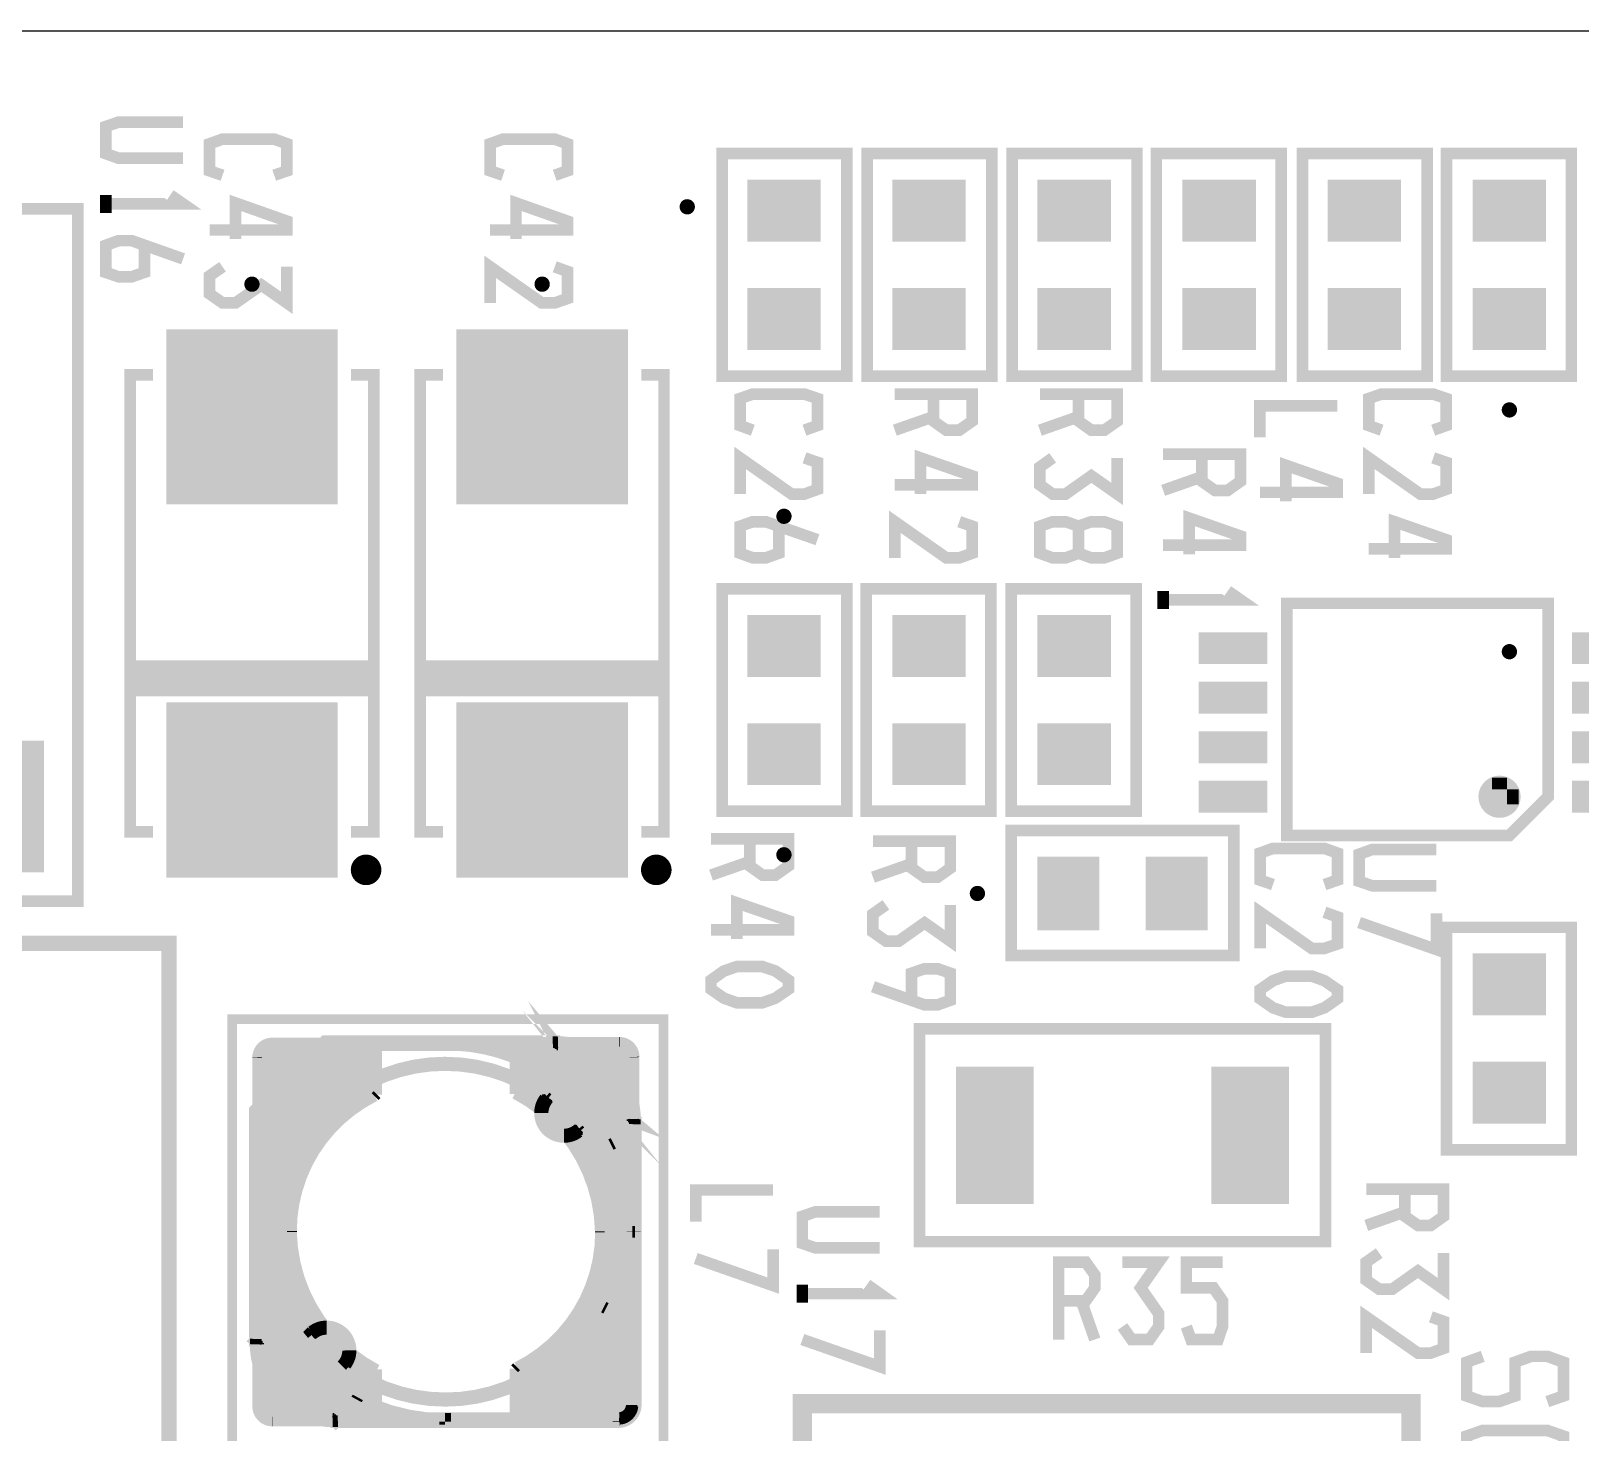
# Model space of a CAD drawing. Extents: x 0 to 118, y -6 to 50.
# Drawn here: x 80.28 to 100.62, y 31.66 to 50.06 of the extents above; entities that cross this region are included whole.
import ezdxf

# ---------------------------------------------------------------- set-up
doc = ezdxf.new("R2010")
doc.units = 0
doc.header["$MEASUREMENT"] = 0
doc.layers.get('0').update_dxf_attribs({"linetype": 'CONTINUOUS'})
for name, color, linetype in [('22-304-0_DRD', 1, 'CONTINUOUS'), ('22-304-0_SMT', 254, 'CONTINUOUS'), ('22-304-0_SST', 1, 'CONTINUOUS'), ('THRUHOLE_TAP', 11, 'CONTINUOUS')]:
    doc.layers.add(name, color=color, linetype=linetype)

# ---------------------------------------------------------------- blocks, each defined once
blk = doc.blocks.new('RECTANGLE_2')
blk.add_solid([(0.4826, 0.4064), (0.4826, -0.4064), (-0.4826, 0.4064), (-0.4826, -0.4064)])
blk = doc.blocks.new('RECTANGLE_6')
blk.add_solid([(0.4064, 0.4826), (0.4064, -0.4826), (-0.4064, 0.4826), (-0.4064, -0.4826)])
blk = doc.blocks.new('RECTANGLE_7')
blk.add_solid([(1.12522, 1.14935), (1.12522, -1.14935), (-1.12522, 1.14935), (-1.12522, -1.14935)])
blk = doc.blocks.new('RECTANGLE_31')
blk.add_solid([(0.508, 0.9017), (0.508, -0.9017), (-0.508, 0.9017), (-0.508, -0.9017)])
blk = doc.blocks.new('RECTANGLE_39')
blk.add_solid([(0.44958, 0.20955), (0.44958, -0.20955), (-0.44958, 0.20955), (-0.44958, -0.20955)])
blk = doc.blocks.new('RECTANGLE_44')
blk.add_solid([(0.6985, 0.8636), (0.6985, -0.8636), (-0.6985, 0.8636), (-0.6985, -0.8636)])
blk = doc.blocks.new('ROUND_87')
at = {"const_width": 0.10033}
blk.add_lwpolyline([(-0.050164, 0, 1), (0.050164, 0, 1)], format="xyb", close=True, dxfattribs=at)

msp = doc.modelspace()

# ---------------------------------------------------------------- linework, layer by layer
at = {"layer": '22-304-0_DRD'}
msp.add_line((0, 50.06086), (117.99062, 50.06086), dxfattribs=at)
at = {"layer": '22-304-0_SMT', "const_width": 0.127}
for points in [[(83.4517, 36.7792, 0.4142136), (83.25358, 36.58108)], [(88.20912, 36.5887, 0.4142136), (88.011, 36.78682)], [(84.80298, 36.068, 0.2845461), (83.71078, 34.3027)], [(87.75192, 34.29762, 0.2736465), (86.63432, 36.10102)], [(83.71078, 34.29, 0.2736465), (84.82838, 32.4866)], [(86.65972, 32.51962, 0.2848581), (87.75446, 34.28492)], [(83.25358, 31.99892, 0.4142136), (83.4517, 31.8008)], [(88.011, 31.80842, 0.4142136), (88.20912, 32.00654)]]:
    msp.add_lwpolyline(points, format="xyb", dxfattribs=at)
for points in [[(83.35518, 36.7538), (83.35518, 31.8262)], [(84.82838, 36.7792), (83.45678, 36.7792), (83.4517, 36.7792)], [(83.46948, 36.7792), (83.46948, 31.8008)], [(83.58378, 36.7792), (83.58378, 31.8008)], [(83.69808, 36.7792), (83.69808, 31.8008)], [(83.81238, 36.7792), (83.81238, 34.93008)], [(83.92668, 36.7792), (83.92668, 35.20186)], [(84.04098, 36.7792), (84.04098, 35.3949)], [(84.15528, 36.7792), (84.15528, 35.54984)], [(84.26958, 36.7792), (84.26958, 35.67938)], [(84.38388, 36.7792), (84.38388, 35.78606)], [(84.49818, 36.7792), (84.49818, 35.88004)], [(84.61248, 36.7792), (84.61248, 35.95878)], [(84.72678, 36.7792), (84.72678, 36.02736)], [(84.82838, 36.7792), (84.82838, 36.0934)], [(86.63432, 36.78682), (86.63432, 36.10102)], [(88.00592, 36.78682), (86.63432, 36.78682)], [(86.73592, 36.78682), (86.73592, 36.0426)], [(86.85022, 36.78682), (86.85022, 35.97148)], [(86.96452, 36.78682), (86.96452, 35.88512)], [(87.07882, 36.78682), (87.07882, 35.7886)], [(87.19312, 36.78682), (87.19312, 35.6743)], [(87.30742, 36.78682), (87.30742, 35.54222)], [(87.42172, 36.78682), (87.42172, 35.37966)], [(87.53602, 36.78682), (87.53602, 35.179)], [(87.65032, 36.78682), (87.65032, 34.89706)], [(87.76462, 36.78682), (87.76462, 31.80842)], [(87.87892, 36.78682), (87.87892, 31.80842)], [(87.99322, 36.78682), (87.99322, 31.80842)], [(88.011, 36.78682), (88.00592, 36.78682)], [(88.10752, 36.76142), (88.10752, 31.83382)], [(84.82838, 36.5887), (83.25358, 36.5887)], [(83.25358, 36.58108), (83.25364, 36.576)], [(83.25358, 36.576), (83.25358, 32.004), (83.25358, 31.99892)], [(84.82838, 36.703), (83.29676, 36.703)], [(88.16594, 36.71062), (86.63432, 36.71062)], [(88.20912, 36.59632), (86.63432, 36.59632)], [(88.20912, 36.58362), (88.20892, 36.58869)], [(88.20912, 36.58362), (88.20912, 32.01162), (88.20912, 32.00654)], [(84.82838, 36.4744), (83.25358, 36.4744)], [(84.82838, 36.3601), (83.25358, 36.3601)], [(88.20912, 36.48202), (86.63432, 36.48202)], [(88.20912, 36.36772), (86.63432, 36.36772)], [(84.82838, 36.2458), (83.25358, 36.2458)], [(88.20912, 36.25342), (86.63432, 36.25342)], [(88.20912, 36.13912), (86.63432, 36.13912)], [(84.82838, 36.1315), (83.25358, 36.1315)], [(84.70646, 36.0172), (83.25358, 36.0172)], [(84.82838, 36.0934), (84.80298, 36.068)], [(88.20912, 36.02482), (86.76894, 36.02482)], [(84.52866, 35.9029), (83.25358, 35.9029)], [(84.38388, 35.7886), (83.25358, 35.7886)], [(88.20912, 35.91052), (86.93404, 35.91052)], [(88.20912, 35.79622), (87.0712, 35.79622)], [(84.2645, 35.6743), (83.25358, 35.6743)], [(84.1629, 35.56), (83.25358, 35.56)], [(88.20912, 35.68192), (87.18804, 35.68192)], [(88.20912, 35.56762), (87.2871, 35.56762)], [(84.074, 35.4457), (83.25358, 35.4457)], [(83.9978, 35.3314), (83.25358, 35.3314)], [(88.20912, 35.45332), (87.37346, 35.45332)], [(88.20912, 35.33902), (87.44712, 35.33902)], [(83.9343, 35.2171), (83.25358, 35.2171)], [(88.20912, 35.22472), (87.51316, 35.22472)], [(83.87842, 35.1028), (83.25358, 35.1028)], [(83.8327, 34.9885), (83.25358, 34.9885)], [(88.20912, 35.11042), (87.56904, 35.11042)], [(88.20912, 34.99612), (87.6173, 34.99612)], [(83.7946, 34.8742), (83.25358, 34.8742)], [(83.76412, 34.7599), (83.25358, 34.7599)], [(88.20912, 34.88182), (87.6554, 34.88182)], [(88.20912, 34.76752), (87.68842, 34.76752)], [(83.73872, 34.6456), (83.25358, 34.6456)], [(83.72348, 34.5313), (83.25358, 34.5313)], [(88.20912, 34.65322), (87.71382, 34.65322)], [(88.20912, 34.53892), (87.73414, 34.53892)], [(83.71332, 34.417), (83.25358, 34.417)], [(88.20912, 34.42462), (87.74684, 34.42462)], [(88.20912, 34.31032), (87.75192, 34.31032)], [(83.71078, 34.3027), (83.25358, 34.3027)], [(83.71586, 34.1884), (83.25358, 34.1884)], [(83.71078, 34.3027), (83.71078, 34.29)], [(87.75192, 34.29762), (87.75192, 34.28492)], [(88.20912, 34.19602), (87.75192, 34.19602)], [(83.72602, 34.0741), (83.25358, 34.0741)], [(83.7438, 33.9598), (83.25358, 33.9598)], [(88.20912, 33.96742), (87.72652, 33.96742)], [(88.20912, 34.08172), (87.74176, 34.08172)], [(83.76666, 33.8455), (83.25358, 33.8455)], [(83.79968, 33.7312), (83.25358, 33.7312)], [(88.20912, 33.73882), (87.67572, 33.73882)], [(88.20912, 33.85312), (87.7062, 33.85312)], [(83.83778, 33.6169), (83.25358, 33.6169)], [(83.8835, 33.5026), (83.25358, 33.5026)], [(83.81238, 33.68802), (83.81238, 31.8008)], [(88.20912, 33.51022), (87.59444, 33.51022)], [(88.20912, 33.62452), (87.64016, 33.62452)], [(87.65032, 33.65754), (87.65032, 31.80842)], [(83.93684, 33.3883), (83.25358, 33.3883)], [(83.92668, 33.40862), (83.92668, 31.8008)], [(87.53602, 33.38576), (87.53602, 31.80842)], [(88.20912, 33.39592), (87.5411, 33.39592)], [(84.00034, 33.274), (83.25358, 33.274)], [(84.07146, 33.1597), (83.25358, 33.1597)], [(84.04098, 33.20542), (84.04098, 31.8008)], [(88.20912, 33.16732), (87.40648, 33.16732)], [(87.42172, 33.19018), (87.42172, 31.80842)], [(88.20912, 33.28162), (87.48014, 33.28162)], [(84.15528, 33.0454), (83.25358, 33.0454)], [(84.2518, 32.9311), (83.25358, 32.9311)], [(84.15528, 33.0454), (84.15528, 31.8008)], [(84.26958, 32.91332), (84.26958, 31.8008)], [(87.19312, 32.90824), (87.19312, 31.80842)], [(88.20912, 32.93872), (87.2236, 32.93872)], [(87.30742, 33.03524), (87.30742, 31.80842)], [(88.20912, 33.05302), (87.32012, 33.05302)], [(84.36356, 32.8168), (83.25358, 32.8168)], [(84.49564, 32.7025), (83.25358, 32.7025)], [(84.38388, 32.79902), (84.38388, 31.8008)], [(84.49818, 32.69996), (84.49818, 31.8008)], [(86.96452, 32.70758), (86.96452, 31.80842)], [(88.20912, 32.71012), (86.96706, 32.71012)], [(87.07882, 32.79902), (87.07882, 31.80842)], [(88.20912, 32.82442), (87.10676, 32.82442)], [(84.65566, 32.5882), (83.25358, 32.5882)], [(84.61248, 32.61614), (84.61248, 31.8008)], [(84.72678, 32.54248), (84.72678, 31.8008)], [(84.82838, 32.4866), (84.82838, 31.8008)], [(86.65972, 32.51962), (86.63432, 32.49422)], [(86.63432, 32.49422), (86.63432, 31.80842)], [(88.20912, 32.48152), (86.63432, 32.48152)], [(86.73592, 32.56026), (86.73592, 31.80842)], [(88.20912, 32.59582), (86.79942, 32.59582)], [(86.85022, 32.62884), (86.85022, 31.80842)], [(84.82838, 32.4739), (83.25358, 32.4739)], [(84.82838, 32.3596), (83.25358, 32.3596)], [(88.20912, 32.36722), (86.63432, 32.36722)], [(84.82838, 32.2453), (83.25358, 32.2453)], [(84.82838, 32.131), (83.25358, 32.131)], [(88.20912, 32.25292), (86.63432, 32.25292)], [(88.20912, 32.13862), (86.63432, 32.13862)], [(84.82838, 32.0167), (83.25358, 32.0167)], [(84.82838, 31.9024), (83.27898, 31.9024)], [(88.20912, 32.02432), (86.63432, 32.02432)], [(88.18372, 31.91002), (86.63432, 31.91002)], [(83.4517, 31.8008), (83.45678, 31.80086)], [(84.82838, 31.8008), (83.45678, 31.8008)], [(88.00592, 31.80842), (86.63432, 31.80842)], [(88.00592, 31.80842), (88.011, 31.80836)]]:
    msp.add_lwpolyline(points, dxfattribs=at)
at = {"layer": '22-304-0_SST'}
for points, const_width in [([(82.28076, 48.38954), (81.43494, 48.38954), (81.26476, 48.4505), (81.26476, 48.8061), (81.43494, 48.86452), (82.28076, 48.86452)], 0.1524), ([(82.79892, 48.16602), (82.62874, 48.22444), (82.62874, 48.58004), (82.79892, 48.641), (83.4771, 48.641), (83.64474, 48.58004), (83.64474, 48.22444), (83.4771, 48.16602)], 0.1524), ([(86.48192, 48.16602), (86.31174, 48.22444), (86.31174, 48.58004), (86.48192, 48.641), (87.1601, 48.641), (87.32774, 48.58004), (87.32774, 48.22444), (87.1601, 48.16602)], 0.1524), ([(90.9955, 45.5295), (90.9955, 48.4505), (89.3572, 48.4505), (89.3572, 45.5295), (90.9955, 45.5295)], 0.1524), ([(92.9005, 45.5295), (92.9005, 48.4505), (91.2622, 48.4505), (91.2622, 45.5295), (92.9005, 45.5295)], 0.1524), ([(94.8055, 45.5295), (94.8055, 48.4505), (93.1672, 48.4505), (93.1672, 45.5295), (94.8055, 45.5295)], 0.1524), ([(95.0595, 48.4505), (95.0595, 45.5295), (96.6978, 45.5295), (96.6978, 48.4505), (95.0595, 48.4505)], 0.1524), ([(98.6155, 45.5295), (98.6155, 48.4505), (96.9772, 48.4505), (96.9772, 45.5295), (98.6155, 45.5295)], 0.1524), ([(98.8695, 48.4505), (98.8695, 45.5295), (100.5078, 45.5295), (100.5078, 48.4505), (98.8695, 48.4505)], 0.1524), ([(74.041, 38.6334), (80.899, 38.6334), (80.899, 47.7266), (74.041, 47.7266), (74.041, 38.6334)], 0.1524), ([(81.26476, 47.67072), (81.26476, 47.90694)], 0.1524), ([(81.26476, 47.7901), (82.28076, 47.7901), (82.11312, 47.90694)], 0.1524), ([(82.9691, 47.32782), (82.9691, 47.8028), (83.64474, 47.56404), (83.64474, 47.4472), (82.62874, 47.4472)], 0.1524), ([(86.6521, 47.32782), (86.6521, 47.8028), (87.32774, 47.56404), (87.32774, 47.4472), (86.31174, 47.4472)], 0.1524), ([(81.77276, 47.24654), (81.77276, 46.89094), (81.60512, 46.83252), (81.43494, 46.83252), (81.26476, 46.89094), (81.26476, 47.24654), (81.43494, 47.3075), (81.60512, 47.3075), (82.28076, 47.06874)], 0.1524), ([(82.79892, 46.9646), (82.62874, 46.84522), (82.62874, 46.609), (82.79892, 46.48962), (82.9691, 46.48962), (83.30692, 46.72584), (83.64474, 46.48962), (83.64474, 46.9646)], 0.1524), ([(86.31174, 46.48962), (86.31174, 46.9646), (86.98992, 46.48962), (87.1601, 46.48962), (87.32774, 46.54804), (87.32774, 46.90364), (87.1601, 46.9646)], 0.1524), ([(81.88452, 39.54526), (81.5848, 39.54526), (81.5848, 45.54474), (81.88452, 45.54474)], 0.1524), ([(84.48548, 39.54526), (84.7852, 39.54526), (84.7852, 45.54474), (84.48548, 45.54474)], 0.1524), ([(85.69452, 39.54526), (85.3948, 39.54526), (85.3948, 45.54474), (85.69452, 45.54474)], 0.1524), ([(88.29548, 39.54526), (88.5952, 39.54526), (88.5952, 45.54474), (88.29548, 45.54474)], 0.1524), ([(89.76106, 44.8183), (89.59342, 44.87926), (89.59342, 45.23486), (89.76106, 45.29328), (90.43924, 45.29328), (90.60942, 45.23486), (90.60942, 44.87926), (90.43924, 44.8183)], 0.1524), ([(92.13342, 45.29328), (92.13342, 44.93768), (92.30106, 44.8183), (92.47124, 44.8183), (92.64142, 44.93768), (92.64142, 45.29328), (91.62542, 45.29328)], 0.1524), ([(94.03842, 45.29328), (94.03842, 44.93768), (94.20606, 44.8183), (94.37624, 44.8183), (94.54642, 44.93768), (94.54642, 45.29328), (93.53042, 45.29328)], 0.1524), ([(98.01606, 44.8183), (97.84842, 44.87926), (97.84842, 45.23486), (98.01606, 45.29328), (98.69424, 45.29328), (98.86442, 45.23486), (98.86442, 44.87926), (98.69424, 44.8183)], 0.1524), ([(96.4184, 44.72432), (96.4184, 45.13834), (97.4344, 45.13834)], 0.1524), ([(92.13342, 44.9961), (91.62542, 44.8183)], 0.1524), ([(94.03842, 44.9961), (93.53042, 44.8183)], 0.1524), ([(89.59342, 43.9801), (89.59342, 44.45508), (90.26906, 43.9801), (90.43924, 43.9801), (90.60942, 44.04106), (90.60942, 44.39666), (90.43924, 44.45508)], 0.1524), ([(91.96324, 43.9801), (91.96324, 44.45508), (92.64142, 44.21886), (92.64142, 44.09948), (91.62542, 44.09948)], 0.1524), ([(95.6564, 44.50334), (95.6564, 44.14774), (95.82658, 44.02836), (95.99676, 44.02836), (96.1644, 44.14774), (96.1644, 44.50334), (95.1484, 44.50334)], 0.1524), ([(97.84842, 43.9801), (97.84842, 44.45508), (98.52406, 43.9801), (98.69424, 43.9801), (98.86442, 44.04106), (98.86442, 44.39666), (98.69424, 44.45508)], 0.1524), ([(93.69806, 44.45508), (93.53042, 44.3357), (93.53042, 44.09948), (93.69806, 43.9801), (93.86824, 43.9801), (94.20606, 44.21886), (94.54642, 43.9801), (94.54642, 44.45508)], 0.1524), ([(96.75876, 43.88612), (96.75876, 44.35856), (97.4344, 44.12234), (97.4344, 44.00296), (96.4184, 44.00296)], 0.1524), ([(95.6564, 44.20616), (95.1484, 44.02836)], 0.1524), ([(91.62542, 43.1419), (91.62542, 43.61688), (92.30106, 43.1419), (92.47124, 43.1419), (92.64142, 43.20286), (92.64142, 43.55846), (92.47124, 43.61688)], 0.1524), ([(95.48876, 43.19016), (95.48876, 43.66514), (96.1644, 43.42892), (96.1644, 43.30954), (95.1484, 43.30954)], 0.1524), ([(90.10142, 43.55846), (90.10142, 43.20286), (89.93124, 43.1419), (89.76106, 43.1419), (89.59342, 43.20286), (89.59342, 43.55846), (89.76106, 43.61688), (89.93124, 43.61688), (90.60942, 43.38066)], 0.1524), ([(94.03842, 43.20286), (94.20606, 43.1419), (94.37624, 43.1419), (94.54642, 43.20286), (94.54642, 43.55846), (94.37624, 43.61688), (94.20606, 43.61688), (94.03842, 43.55846), (94.03842, 43.20286), (93.86824, 43.1419), (93.69806, 43.1419), (93.53042, 43.20286), (93.53042, 43.55846), (93.69806, 43.61688), (93.86824, 43.61688), (94.03842, 43.55846)], 0.1524), ([(98.18624, 43.1419), (98.18624, 43.61688), (98.86442, 43.38066), (98.86442, 43.26128), (97.84842, 43.26128)], 0.1524), ([(90.9955, 39.8145), (90.9955, 42.7355), (89.3572, 42.7355), (89.3572, 39.8145), (90.9955, 39.8145)], 0.1524), ([(91.2495, 42.7355), (91.2495, 39.8145), (92.8878, 39.8145), (92.8878, 42.7355), (91.2495, 42.7355)], 0.1524), ([(93.1545, 42.7355), (93.1545, 39.8145), (94.7928, 39.8145), (94.7928, 42.7355), (93.1545, 42.7355)], 0.1524), ([(95.1484, 42.47134), (95.1484, 42.70756)], 0.1524), ([(95.1484, 42.59072), (96.1644, 42.59072), (95.99676, 42.70756)], 0.1524), ([(100.203, 40.005), (100.203, 42.545), (96.774, 42.545), (96.774, 39.497), (99.695, 39.497), (100.203, 40.005)], 0.1524), ([(84.7725, 41.7195), (81.5975, 41.7195), (81.5975, 41.402)], 0.1524), ([(84.7725, 41.64076), (81.5975, 41.64076)], 0.1524), ([(81.6991, 41.7195), (81.6991, 41.402)], 0.1524), ([(81.83626, 41.7195), (81.83626, 41.402)], 0.1524), ([(81.97342, 41.7195), (81.97342, 41.402)], 0.1524), ([(82.11058, 41.7195), (82.11058, 41.402)], 0.1524), ([(82.24774, 41.7195), (82.24774, 41.402)], 0.1524), ([(82.3849, 41.7195), (82.3849, 41.402)], 0.1524), ([(82.52206, 41.7195), (82.52206, 41.402)], 0.1524), ([(82.65922, 41.7195), (82.65922, 41.402)], 0.1524), ([(82.79638, 41.7195), (82.79638, 41.402)], 0.1524), ([(82.93354, 41.7195), (82.93354, 41.402)], 0.1524), ([(83.0707, 41.7195), (83.0707, 41.402)], 0.1524), ([(83.20786, 41.7195), (83.20786, 41.402)], 0.1524), ([(83.34502, 41.7195), (83.34502, 41.402)], 0.1524), ([(83.48218, 41.7195), (83.48218, 41.402)], 0.1524), ([(83.61934, 41.7195), (83.61934, 41.402)], 0.1524), ([(83.7565, 41.7195), (83.7565, 41.402)], 0.1524), ([(83.89366, 41.7195), (83.89366, 41.402)], 0.1524), ([(84.03082, 41.7195), (84.03082, 41.402)], 0.1524), ([(84.16798, 41.7195), (84.16798, 41.402)], 0.1524), ([(84.30514, 41.7195), (84.30514, 41.402)], 0.1524), ([(84.4423, 41.7195), (84.4423, 41.402)], 0.1524), ([(84.57946, 41.7195), (84.57946, 41.402)], 0.1524), ([(84.71662, 41.7195), (84.71662, 41.402)], 0.1524), ([(84.7725, 41.7195), (84.7725, 41.402)], 0.1524), ([(88.5825, 41.7195), (85.4075, 41.7195), (85.4075, 41.402)], 0.1524), ([(88.5825, 41.64076), (85.4075, 41.64076)], 0.1524), ([(85.5091, 41.7195), (85.5091, 41.402)], 0.1524), ([(85.64626, 41.7195), (85.64626, 41.402)], 0.1524), ([(85.78342, 41.7195), (85.78342, 41.402)], 0.1524), ([(85.92058, 41.7195), (85.92058, 41.402)], 0.1524), ([(86.05774, 41.7195), (86.05774, 41.402)], 0.1524), ([(86.1949, 41.7195), (86.1949, 41.402)], 0.1524), ([(86.33206, 41.7195), (86.33206, 41.402)], 0.1524), ([(86.46922, 41.7195), (86.46922, 41.402)], 0.1524), ([(86.60638, 41.7195), (86.60638, 41.402)], 0.1524), ([(86.74354, 41.7195), (86.74354, 41.402)], 0.1524), ([(86.8807, 41.7195), (86.8807, 41.402)], 0.1524), ([(87.01786, 41.7195), (87.01786, 41.402)], 0.1524), ([(87.15502, 41.7195), (87.15502, 41.402)], 0.1524), ([(87.29218, 41.7195), (87.29218, 41.402)], 0.1524), ([(87.42934, 41.7195), (87.42934, 41.402)], 0.1524), ([(87.5665, 41.7195), (87.5665, 41.402)], 0.1524), ([(87.70366, 41.7195), (87.70366, 41.402)], 0.1524), ([(87.84082, 41.7195), (87.84082, 41.402)], 0.1524), ([(87.97798, 41.7195), (87.97798, 41.402)], 0.1524), ([(88.11514, 41.7195), (88.11514, 41.402)], 0.1524), ([(88.2523, 41.7195), (88.2523, 41.402)], 0.1524), ([(88.38946, 41.7195), (88.38946, 41.402)], 0.1524), ([(88.52662, 41.7195), (88.52662, 41.402)], 0.1524), ([(88.5825, 41.7195), (88.5825, 41.402)], 0.1524), ([(84.7725, 41.5036), (81.5975, 41.5036)], 0.1524), ([(88.5825, 41.5036), (85.4075, 41.5036)], 0.1524), ([(84.7725, 41.402), (81.5975, 41.402)], 0.1524), ([(88.5825, 41.402), (85.4075, 41.402)], 0.1524), ([(99.60356, 40.20058), (99.60356, 39.80688)], 0.1524), ([(99.76104, 40.0431), (99.36734, 40.0431)], 0.1524), ([(99.4664, 40.18026), (99.4664, 39.82974)], 0.1524), ([(99.66198, 40.18026), (99.4664, 40.18026)], 0.1524), ([(99.74072, 40.10152), (99.74072, 39.90594)], 0.1524), ([(99.73818, 39.90594), (99.3902, 39.90594)], 0.1524), ([(89.72042, 39.45128), (89.72042, 39.09568), (89.88806, 38.9763), (90.05824, 38.9763), (90.22842, 39.09568), (90.22842, 39.45128), (89.21242, 39.45128)], 0.1524), ([(91.8464, 39.42334), (91.8464, 39.06774), (92.01658, 38.94836), (92.18676, 38.94836), (92.3544, 39.06774), (92.3544, 39.42334), (91.3384, 39.42334)], 0.1524), ([(96.0755, 39.5605), (93.1545, 39.5605), (93.1545, 37.9222), (96.0755, 37.9222), (96.0755, 39.5605)], 0.1524), ([(96.59112, 38.85184), (96.42094, 38.91026), (96.42094, 39.26586), (96.59112, 39.32682), (97.26676, 39.32682), (97.43694, 39.26586), (97.43694, 38.91026), (97.26676, 38.85184)], 0.1524), ([(98.73742, 38.8366), (97.8916, 38.8366), (97.72142, 38.89502), (97.72142, 39.25062), (97.8916, 39.31158), (98.73742, 39.31158)], 0.1524), ([(84.80552, 39.02202), (84.56168, 39.02202)], 0.1524), ([(84.7344, 39.15918), (84.63534, 39.15918)], 0.1524), ([(84.66074, 39.1668), (84.66074, 38.92296)], 0.1524), ([(84.7979, 39.09314), (84.7979, 38.99408)], 0.1524), ([(88.61552, 39.02202), (88.37168, 39.02202)], 0.1524), ([(88.5444, 39.15918), (88.44534, 39.15918)], 0.1524), ([(88.47074, 39.1668), (88.47074, 38.92296)], 0.1524), ([(88.6079, 39.09314), (88.6079, 38.99408)], 0.1524), ([(89.72042, 39.1541), (89.21242, 38.9763)], 0.1524), ([(91.8464, 39.12616), (91.3384, 38.94836)], 0.1524), ([(89.55024, 38.1381), (89.55024, 38.61308), (90.22842, 38.37686), (90.22842, 38.25748), (89.21242, 38.25748)], 0.1524), ([(91.50858, 38.58514), (91.3384, 38.46576), (91.3384, 38.22954), (91.50858, 38.11016), (91.67876, 38.11016), (92.01658, 38.34892), (92.3544, 38.11016), (92.3544, 38.58514)], 0.1524), ([(96.42094, 38.01364), (96.42094, 38.48862), (97.09912, 38.01364), (97.26676, 38.01364), (97.43694, 38.07206), (97.43694, 38.42766), (97.26676, 38.48862)], 0.1524), ([(97.72142, 38.354), (98.73742, 37.9984), (98.73742, 38.47338)], 0.1524), ([(98.8695, 38.2905), (98.8695, 35.3695), (100.5078, 35.3695), (100.5078, 38.2905), (98.8695, 38.2905)], 0.1524), ([(70.30466, 30.38602), (70.29958, 30.18536), (82.09534, 30.18536), (82.09534, 38.07968), (70.30466, 38.07968), (70.30466, 30.38602)], 0.20066), ([(89.21242, 37.59708), (89.38006, 37.71646), (89.55024, 37.77488), (89.88806, 37.77488), (90.05824, 37.71646), (90.22842, 37.59708), (90.22842, 37.4777), (90.05824, 37.36086), (89.88806, 37.2999), (89.55024, 37.2999), (89.38006, 37.36086), (89.21242, 37.4777), (89.21242, 37.59708)], 0.1524), ([(91.8464, 37.33292), (91.8464, 37.68852), (92.01658, 37.74694), (92.18676, 37.74694), (92.3544, 37.68852), (92.3544, 37.33292), (92.18676, 37.27196), (92.01658, 37.27196), (91.3384, 37.51072)], 0.1524), ([(96.42094, 37.47262), (96.59112, 37.58946), (96.75876, 37.65042), (97.09912, 37.65042), (97.26676, 37.58946), (97.43694, 37.47262), (97.43694, 37.35324), (97.26676, 37.23386), (97.09912, 37.17544), (96.75876, 37.17544), (96.59112, 37.23386), (96.42094, 37.35324), (96.42094, 37.47262)], 0.1524), ([(87.1347, 36.78174), (87.14486, 36.7538), (87.6173, 36.18992), (87.6427, 36.21024), (87.1728, 36.77158), (87.18296, 36.75126)], 0.1524), ([(82.92338, 31.4452), (88.58758, 31.4452), (88.58758, 37.084), (82.92338, 37.084), (82.92338, 31.4452)], 0.127), ([(88.19642, 35.72764), (88.19388, 35.73018), (87.63, 36.20008), (87.64016, 36.18738), (87.6173, 36.21024), (87.0585, 35.65144), (87.0839, 35.62858), (87.64016, 36.18738)], 0.1524), ([(97.282, 36.957), (97.282, 34.163), (91.948, 34.163), (91.948, 36.957), (97.282, 36.957)], 0.1524), ([(84.6963, 36.3855), (84.7471, 36.3855), (84.7471, 36.79444), (84.14258, 36.79444), (83.2231, 35.8902), (83.2231, 35.31616), (83.67014, 35.31616), (83.7057, 35.38474), (83.73618, 35.43808), (83.83016, 35.59048), (83.86572, 35.63874), (83.97748, 35.78098), (84.01558, 35.8267), (84.05622, 35.86988), (84.0994, 35.91306), (84.14258, 35.9537), (84.18576, 35.99434), (84.23148, 36.03498), (84.32292, 36.11118), (84.37118, 36.14674), (84.57184, 36.27882), (84.62518, 36.30676), (84.67852, 36.33724), (84.73186, 36.36264), (84.709, 36.40836), (84.59978, 36.35248), (84.54644, 36.322), (84.3407, 36.18738), (84.29244, 36.15182), (84.0613, 35.94862), (84.01812, 35.90544), (83.97748, 35.85972), (83.93684, 35.814), (83.89874, 35.76574), (83.86064, 35.71748), (83.75396, 35.56762), (83.72094, 35.51682), (83.69046, 35.46348), (83.65998, 35.41014), (83.63966, 35.3695), (83.2739, 35.3695), (83.2739, 35.86734), (84.1629, 36.7411), (84.6963, 36.7411), (84.6963, 36.3855)], 0.1524), ([(84.1629, 36.7411), (87.15756, 36.7411), (87.15756, 36.79444), (84.14258, 36.79444)], 0.1524), ([(85.72246, 36.78428), (85.72246, 36.75126), (85.96884, 36.73856), (86.06536, 36.7284), (86.11108, 36.72078), (86.25332, 36.69538), (86.29904, 36.68268), (86.34476, 36.67252), (86.4362, 36.64712), (86.48192, 36.63188), (86.5251, 36.61664), (86.614, 36.58616), (86.65718, 36.56838), (86.74354, 36.53028), (86.868, 36.46932), (86.88324, 36.4998), (86.75624, 36.56076), (86.71306, 36.58108), (86.66988, 36.59886), (86.53526, 36.64966), (86.49208, 36.6649), (86.44636, 36.6776), (86.40064, 36.69284), (86.35238, 36.703), (86.11616, 36.7538), (86.0679, 36.76142), (85.97138, 36.77158), (85.72246, 36.78428)], 0.1524), ([(86.64448, 36.27628), (87.15756, 36.78936), (87.64016, 36.21278), (87.61984, 36.18738), (88.18626, 35.71494), (88.21166, 35.70478)], 0.1524), ([(87.71636, 35.27044), (88.17102, 35.7251), (87.61984, 36.18738), (87.15502, 36.7411), (86.70036, 36.28644)], 0.1524), ([(87.20328, 36.78428), (87.13468, 36.78195)], 0.1524), ([(87.20328, 36.76904), (87.15749, 36.76799)], 0.1524), ([(88.18118, 35.7505), (88.2015, 35.74288), (87.64016, 36.21278), (87.63, 36.20008), (87.1601, 36.76396), (87.15756, 36.7665)], 0.1524), ([(87.20328, 36.75126), (87.18296, 36.75105)], 0.1524), ([(87.64016, 36.21278), (88.21928, 35.72764), (87.7062, 35.21456), (87.68842, 35.25266)], 0.1524), ([(87.04326, 36.05784), (87.0712, 36.03752)], 0.1524), ([(87.06612, 36.06038), (87.04834, 36.03498)], 0.1524), ([(83.2739, 35.86734), (83.2739, 32.85998), (83.2231, 32.85998), (83.2231, 35.8902)], 0.1524), ([(88.17102, 32.01924), (88.17102, 35.72764), (88.22436, 35.72764), (88.22436, 32.01924)], 0.1524), ([(88.18118, 35.7505), (88.18038, 35.77332)], 0.1524), ([(88.19642, 35.72764), (88.19642, 35.77336)], 0.1524), ([(88.21166, 35.70478), (88.21399, 35.77336)], 0.1524), ([(87.4903, 35.6362), (87.4649, 35.61842)], 0.1524), ([(87.48776, 35.61334), (87.46744, 35.63874)], 0.1524), ([(83.51774, 33.1343), (83.54822, 33.14954), (83.48472, 33.274), (83.46694, 33.31718), (83.44916, 33.36036), (83.43138, 33.40354), (83.4136, 33.44672), (83.39836, 33.4899), (83.38312, 33.53562), (83.37042, 33.58134), (83.35772, 33.62706), (83.34502, 33.67278), (83.33232, 33.7185), (83.32216, 33.76422), (83.29676, 33.90392), (83.28914, 33.95218), (83.28152, 34.00044), (83.27644, 34.0487), (83.26628, 34.29254), (83.26882, 34.42716), (83.2739, 34.51352), (83.27898, 34.55924), (83.28406, 34.60242), (83.32978, 34.85642), (83.33994, 34.89706), (83.3501, 34.94024), (83.4009, 35.1028), (83.41614, 35.1409), (83.43138, 35.18154), (83.44662, 35.21964), (83.49742, 35.33648), (83.46694, 35.34918), (83.44916, 35.31108), (83.41614, 35.23234), (83.39836, 35.19424), (83.38566, 35.1536), (83.37042, 35.11296), (83.31962, 34.94786), (83.30692, 34.90722), (83.29676, 34.86404), (83.28914, 34.82086), (83.27898, 34.77768), (83.26374, 34.69386), (83.25612, 34.64814), (83.25104, 34.60496), (83.24596, 34.56178), (83.24088, 34.51606), (83.2358, 34.42716), (83.23326, 34.29254), (83.24342, 34.04616), (83.2485, 33.99536), (83.25612, 33.9471), (83.26374, 33.89884), (83.312, 33.66262), (83.3247, 33.6169), (83.3374, 33.57118), (83.35264, 33.52546), (83.36788, 33.47974), (83.41868, 33.34766), (83.43646, 33.30448), (83.45678, 33.2613), (83.51774, 33.1343)], 0.1524), ([(87.92972, 35.45332), (87.89924, 35.43808)], 0.1524), ([(89.01176, 34.42462), (89.01176, 34.84118), (90.02776, 34.84118)], 0.1524), ([(98.3234, 34.85134), (98.3234, 34.49574), (98.49358, 34.37636), (98.66376, 34.37636), (98.8314, 34.49574), (98.8314, 34.85134), (97.8154, 34.85134)], 0.1524), ([(91.4273, 34.08172), (90.58148, 34.08172), (90.4113, 34.14014), (90.4113, 34.49574), (90.58148, 34.55416), (91.4273, 34.55416)], 0.1524), ([(98.3234, 34.55416), (97.8154, 34.37636)], 0.1524), ([(88.18118, 34.29254), (88.18116, 34.29762)], 0.1524), ([(88.2142, 34.29254), (88.21418, 34.29762)], 0.1524), ([(88.18118, 34.29254), (88.2142, 34.29254)], 0.1524), ([(89.01176, 33.94202), (90.02776, 33.58642), (90.02776, 34.0614)], 0.1524), ([(93.7768, 33.38576), (94.1324, 33.38576), (94.25178, 33.55594), (94.25178, 33.72612), (94.1324, 33.89376), (93.7768, 33.89376), (93.7768, 32.87776)], 0.1524), ([(94.615, 33.04794), (94.73438, 32.87776), (94.9706, 32.87776), (95.08998, 33.04794), (95.08998, 33.21812), (94.85376, 33.55594), (95.08998, 33.89376), (94.615, 33.89376)], 0.1524), ([(95.4532, 33.04794), (95.51416, 32.87776), (95.86976, 32.87776), (95.92818, 33.04794), (95.92818, 33.38576), (95.8088, 33.55594), (95.4532, 33.55594), (95.4532, 33.89376), (95.92818, 33.89376)], 0.1524), ([(97.98558, 34.01314), (97.8154, 33.89376), (97.8154, 33.65754), (97.98558, 33.53816), (98.15576, 33.53816), (98.49358, 33.77692), (98.8314, 33.53816), (98.8314, 34.01314)], 0.1524), ([(90.4113, 33.36036), (90.4113, 33.59912)], 0.1524), ([(90.4113, 33.47974), (91.4273, 33.47974), (91.25966, 33.59912)], 0.1524), ([(84.80298, 32.3088), (84.2899, 31.79572), (83.80476, 32.37738), (83.22564, 32.85998), (83.73872, 33.37306)], 0.1524), ([(83.7311, 33.31464), (83.27644, 32.85998), (83.83016, 32.3977), (84.2899, 31.84398), (84.74456, 32.30118)], 0.1524), ([(87.8332, 33.2867), (87.80272, 33.30194)], 0.1524), ([(88.2142, 32.0167), (88.2142, 33.30956), (87.81796, 33.30956), (87.81796, 33.27654), (88.18118, 33.27654), (88.18118, 32.004)], 0.1524), ([(94.07398, 33.38576), (94.25178, 32.87776)], 0.1524), ([(97.8154, 32.69996), (97.8154, 33.17494), (98.49358, 32.69996), (98.66376, 32.69996), (98.8314, 32.76092), (98.8314, 33.11652), (98.66376, 33.17494)], 0.1524), ([(83.2358, 32.88538), (83.2333, 32.81426)], 0.1524), ([(83.26628, 32.83458), (83.8073, 32.37484), (83.83016, 32.40024), (83.26374, 32.87268), (83.2358, 32.88538)], 0.1524), ([(84.38642, 32.93364), (84.36356, 32.9565), (83.80476, 32.3977), (83.83016, 32.37484), (84.38642, 32.93364)], 0.1524), ([(83.98002, 32.94634), (83.9597, 32.97174), (83.9724, 32.98444)], 0.1524), ([(83.98256, 32.9692), (83.95716, 32.94888)], 0.1524), ([(83.9724, 32.98444), (83.9597, 32.97174)], 0.1524), ([(90.4113, 32.87776), (91.4273, 32.52216), (91.4273, 32.99714)], 0.1524), ([(83.25104, 32.85998), (83.24999, 32.81426)], 0.1524), ([(83.25104, 32.85998), (83.25358, 32.85744), (83.81746, 32.38754), (84.2899, 31.82366), (84.2899, 31.82112), (84.27466, 31.81604), (84.26704, 31.83636)], 0.1524), ([(83.26628, 32.83458), (83.26607, 32.81426)], 0.1524), ([(100.19284, 32.06242), (100.40366, 32.13608), (100.40366, 32.58058), (100.19284, 32.65678), (99.97948, 32.65678), (99.76866, 32.58058), (99.76866, 32.13608), (99.55784, 32.06242), (99.34448, 32.06242), (99.13366, 32.13608), (99.13366, 32.58058), (99.34448, 32.65678)], 0.1524), ([(84.31276, 31.80588), (84.3026, 31.83128), (83.83016, 32.3977), (83.80476, 32.37738), (84.27466, 31.81604)], 0.1524), ([(84.57438, 32.1183), (84.55914, 32.09036)], 0.1524), ([(86.74354, 32.22752), (86.74354, 31.80334), (87.9983, 31.80334)], 0.1524), ([(88.01354, 31.83636), (86.77656, 31.83636), (86.77656, 32.2072)], 0.1524), ([(98.40468, 20.0406), (90.71102, 20.03552), (90.4113, 20.0406), (90.4113, 32.03448), (98.40468, 32.03448), (98.40468, 20.0406)], 0.254), ([(84.24418, 31.83636), (84.26703, 31.83662)], 0.1524), ([(84.24418, 31.81858), (84.28997, 31.81963)], 0.1524), ([(84.24418, 31.80334), (84.31277, 31.80567)], 0.1524), ([(87.9983, 31.79318), (84.2899, 31.79318), (84.2899, 31.84398), (88.011, 31.84652)], 0.1524), ([(85.72246, 31.8008), (85.72246, 31.83636), (85.71992, 31.83636)], 0.1524), ([(87.9983, 31.79318), (87.9983, 31.80334)], 0.1524), ([(99.34448, 31.09214), (99.13366, 31.1658), (99.13366, 31.6103), (99.34448, 31.68396), (100.19284, 31.68396), (100.40366, 31.6103), (100.40366, 31.1658), (100.19284, 31.09214)], 0.1524)]:
    msp.add_lwpolyline(points, dxfattribs=dict(at, const_width=const_width))
at = {"layer": '22-304-0_SST', "const_width": 0.1524}
for points in [[(99.56546, 40.20566, 0.4142136), (99.3648, 40.005)], [(99.76612, 40.005, 0.4142136), (99.56546, 40.20566)], [(99.3648, 40.005, 0.4142136), (99.56546, 39.80434)], [(99.56546, 39.80434, 0.4142136), (99.76612, 40.005)], [(84.6836, 39.16934, 0.4142136), (84.55914, 39.04488)], [(84.55914, 39.04488, 0.4142136), (84.6836, 38.92042)], [(84.80806, 39.04488, 0.4142136), (84.6836, 39.16934)], [(84.6836, 38.92042, 0.4142136), (84.80806, 39.04488)], [(88.4936, 39.16934, 0.4142136), (88.36914, 39.04488)], [(88.36914, 39.04488, 0.4142136), (88.4936, 38.92042)], [(88.61806, 39.04488, 0.4142136), (88.4936, 39.16934)], [(88.4936, 38.92042, 0.4142136), (88.61806, 39.04488)], [(88.2142, 35.77336, 0.4142136), (87.20328, 36.78428)], [(88.19896, 35.77336, 0.4142136), (87.20328, 36.76904)], [(88.18118, 35.77336, 0.4142136), (87.20328, 36.75126)], [(85.72246, 36.51504, 0.4142136), (83.49996, 34.29254)], [(85.72246, 36.48202, 0.4142136), (83.53552, 34.29508)], [(87.08136, 36.05022, 0.1660348), (85.72246, 36.51426)], [(87.0331, 36.04514, 0.1620988), (85.72246, 36.48151)], [(87.04834, 36.03498, 0.0536721), (86.64536, 36.27816)], [(87.06612, 36.06038, 0.0487989), (86.70014, 36.28599)], [(87.04326, 36.05784, 0.1797101), (86.96685, 35.8521)], [(87.0331, 36.04514, 0.1664185), (86.96702, 35.8521)], [(87.08136, 36.05022, 0.1972575), (87.00004, 35.8521)], [(87.0712, 36.03752, 0.1823268), (87.00126, 35.8521)], [(86.96706, 35.8521, 0.4142136), (87.28202, 35.53714)], [(86.96706, 35.8521, 0.4142136), (87.28202, 35.53714)], [(87.00008, 35.8521, 0.4142136), (87.28202, 35.57016)], [(87.00008, 35.8521, 0.4142136), (87.28202, 35.57016)], [(87.28202, 35.57016, 0.197256), (87.48011, 35.65147)], [(87.28202, 35.57016, 0.1807929), (87.46696, 35.63929)], [(87.28202, 35.53714, 0.1797099), (87.48762, 35.6135)], [(87.28202, 35.53714, 0.1664167), (87.47503, 35.60321)], [(87.91194, 34.29254, 0.1642446), (87.46444, 35.61807)], [(87.68842, 35.25266, 0.0471365), (87.47485, 35.60302)], [(87.71636, 35.27044, 0.0505341), (87.47962, 35.65104)], [(87.94496, 34.29254, 0.1639217), (87.49188, 35.6374)], [(88.18118, 34.29762, 0.1218501), (87.89908, 35.438)], [(88.2142, 34.29762, 0.1216549), (87.92889, 35.45288)], [(83.5025, 34.29254, 0.165982), (83.96589, 32.93508)], [(83.53552, 34.29508, 0.1620989), (83.97199, 32.98413)], [(85.72246, 32.07258, 0.4142136), (87.94242, 34.29254)], [(85.725, 32.1056, 0.4142136), (87.91194, 34.29254)], [(83.7311, 33.31464, 0.0490986), (83.95712, 32.94885)], [(83.73872, 33.37306, 0.0547599), (83.98232, 32.96902)], [(86.74354, 32.22752, 0.1677029), (87.80345, 33.30159)], [(86.77656, 32.2072, 0.1655129), (87.83395, 33.28634)], [(84.16544, 33.05048, 0.1810777), (83.95858, 32.97303)], [(84.16544, 33.01746, 0.1956263), (83.96684, 32.93667)], [(84.16544, 33.05048, 0.166419), (83.97242, 32.98441)], [(84.16544, 33.01746, 0.1823287), (83.97924, 32.94723)], [(84.4804, 32.73552, 0.4142136), (84.16544, 33.05048)], [(84.44738, 32.73552, 0.4142136), (84.16544, 33.01746)], [(84.44738, 32.73298, 0.4142136), (84.16544, 33.01492)], [(83.23326, 32.81426, 0.4142136), (84.24418, 31.80334)], [(83.25104, 32.81426, 0.4142136), (84.24418, 31.82112)], [(83.26628, 32.81426, 0.4142136), (84.24418, 31.83636)], [(84.3661, 32.53486, 0.1989124), (84.44922, 32.73552)], [(84.3661, 32.53486, 0.1972575), (84.44742, 32.73298)], [(84.41436, 32.54248, 0.1664185), (84.48044, 32.73552)], [(84.41436, 32.54248, 0.1664185), (84.48044, 32.73552)], [(84.3661, 32.53486, 0.0501327), (84.74407, 32.30017)], [(84.3661, 32.53486, 0.1658023), (85.72246, 32.07237)], [(84.41436, 32.54248, 0.0518212), (84.80378, 32.31054)], [(84.41436, 32.54248, 0.1620988), (85.725, 32.10611)], [(84.55914, 32.09036, 0.1222351), (85.71992, 31.80228)], [(84.57438, 32.1183, 0.1220701), (85.71992, 31.8344)], [(87.9983, 31.79318, 0.4142136), (88.22436, 32.01924)], [(87.9983, 31.80334, 0.4107693), (88.2142, 32.0167)], [(88.011, 31.84652, 0.3928793), (88.17102, 32.01924)], [(88.01354, 31.83636, 0.3663079), (88.18118, 32.004)]]:
    msp.add_lwpolyline(points, format="xyb", dxfattribs=at)

# ---------------------------------------------------------------- block references
at = {"layer": '22-304-0_SMT'}
for name, p in [('RECTANGLE_2', (90.17, 47.7012)), ('RECTANGLE_2', (92.075, 47.7012)), ('RECTANGLE_2', (93.98, 47.7012)), ('RECTANGLE_2', (95.885, 47.7012)), ('RECTANGLE_2', (97.79, 47.7012)), ('RECTANGLE_2', (99.695, 47.7012)), ('RECTANGLE_2', (90.17, 46.2788)), ('RECTANGLE_2', (92.075, 46.2788)), ('RECTANGLE_2', (93.98, 46.2788)), ('RECTANGLE_2', (95.885, 46.2788)), ('RECTANGLE_2', (97.79, 46.2788)), ('RECTANGLE_2', (99.695, 46.2788)), ('RECTANGLE_7', (83.185, 44.99356)), ('RECTANGLE_7', (86.995, 44.99356)), ('RECTANGLE_2', (90.17, 41.9862)), ('RECTANGLE_2', (92.075, 41.9862)), ('RECTANGLE_2', (93.98, 41.9862)), ('RECTANGLE_39', (96.06534, 41.95572)), ('RECTANGLE_39', (100.965, 41.95572)), ('RECTANGLE_39', (96.06534, 41.30548)), ('RECTANGLE_39', (100.965, 41.30548)), ('RECTANGLE_7', (83.185, 40.0939)), ('RECTANGLE_7', (86.995, 40.0939)), ('RECTANGLE_2', (90.17, 40.5638)), ('RECTANGLE_2', (92.075, 40.5638)), ('RECTANGLE_2', (93.98, 40.5638)), ('RECTANGLE_44', (79.756, 39.878)), ('RECTANGLE_39', (96.06534, 40.65524)), ('RECTANGLE_39', (100.965, 40.65524)), ('RECTANGLE_39', (96.06534, 40.005)), ('RECTANGLE_39', (100.965, 40.005)), ('RECTANGLE_6', (93.9038, 38.735)), ('RECTANGLE_6', (95.3262, 38.735)), ('RECTANGLE_2', (99.695, 37.5412)), ('RECTANGLE_31', (92.9386, 35.56)), ('RECTANGLE_31', (96.2914, 35.56)), ('RECTANGLE_2', (99.695, 36.1188))]:
    msp.add_blockref(name, p, dxfattribs=at)
at = {"layer": 'THRUHOLE_TAP'}
for p in [(88.9, 47.752), (83.185, 46.736), (86.995, 46.736), (99.695, 45.085), (90.17, 43.688), (99.695, 41.91), (90.17, 39.243), (92.71, 38.735)]:
    msp.add_blockref('ROUND_87', p, dxfattribs=at)

doc.saveas('drawing.dxf')
